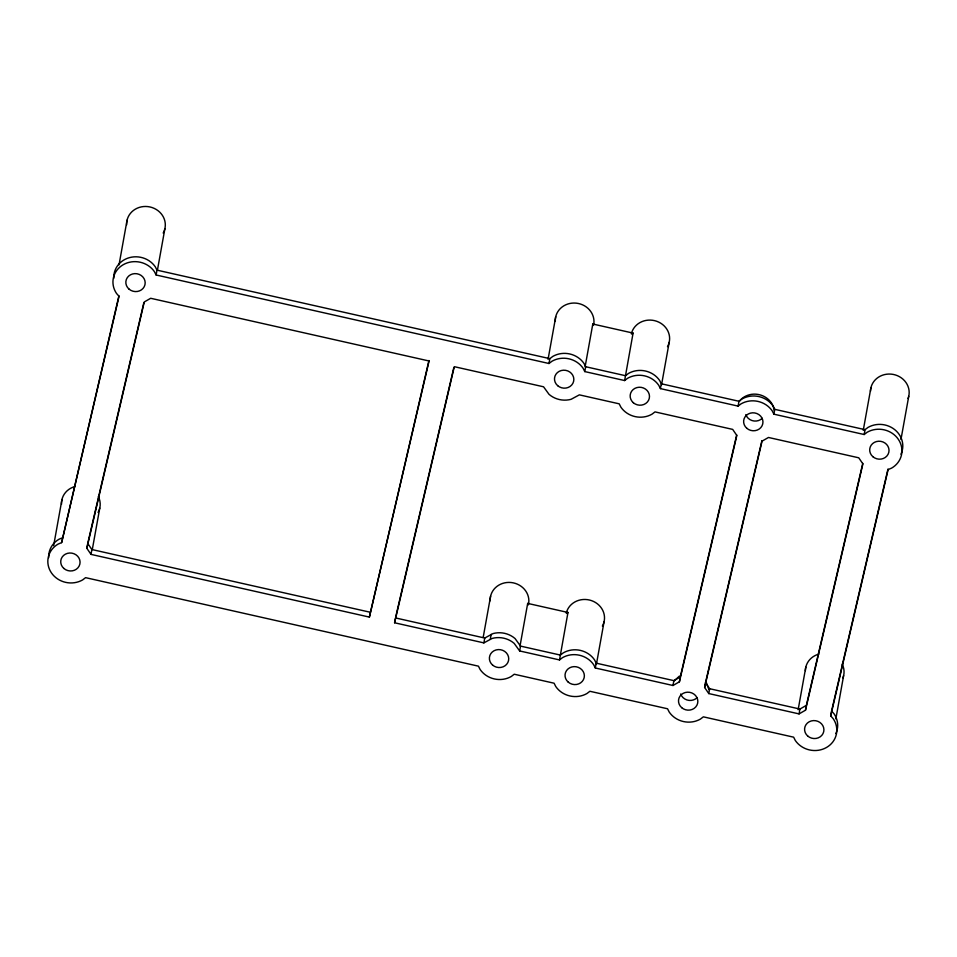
<?xml version="1.0" encoding="UTF-8"?>
<svg xmlns="http://www.w3.org/2000/svg" width="957" height="957" viewBox="0 0 957 957"><rect width="100%" height="100%" fill="white"/><g stroke="black" fill="none" stroke-linecap="round" stroke-linejoin="round"><path stroke-width="1.44" d="M53.652 545.669L61.942 499.554M887.976 469.062L831.573 711.039L830.7 715.884L833.2 718.683A22.621 20.91 10.2 0 1 826.489 747.489A22.621 20.91 10.2 0 1 795.291 740.467L793.64 737.177L703.359 716.841L700.416 719.09A22.621 20.91 10.2 0 1 669.206 712.056L667.555 708.778L589.883 691.277L586.94 693.526A22.621 20.91 10.2 0 1 555.742 686.492L554.091 683.214L514.244 674.23L511.301 676.479A22.621 20.91 10.2 0 1 480.091 669.445L478.44 666.168L85.58 577.657L82.637 579.906A22.621 20.91 10.2 0 1 51.427 572.872A22.621 20.91 10.2 0 1 58.15 544.066L61.631 542.619L118.907 295.785M119.027 264.85L127.066 220.17M86.848 548.301L144.268 301.969L150.692 298.285L429.071 360.992L369.39 617.098L90.999 554.378L86.848 548.301L87.721 543.456L143.789 302.926M90.999 554.378L91.872 549.533L87.721 543.456M92.362 549.21L99.767 508.071M830.7 715.884L888.12 469.564L891.601 468.117A22.621 20.91 10.2 0 0 898.324 439.299A22.621 20.91 10.2 0 0 867.114 432.277L864.183 434.526L773.902 414.178L772.239 410.9A22.621 20.91 10.2 0 0 741.041 403.866L738.098 406.115L660.426 388.614L658.775 385.336A22.621 20.91 10.2 0 0 627.577 378.302L624.634 380.551L584.775 371.579L583.124 368.289A22.621 20.91 10.2 0 0 551.926 361.267L548.983 363.504L156.123 274.994L156.996 270.149L155.333 266.871A22.621 20.91 10.2 0 0 129.458 257.636A22.621 20.91 10.2 0 0 113.835 278.224M157.486 269.826L164.891 228.699M369.39 617.098L428.927 360.514M394.595 622.78L395.468 617.923L484.744 638.044L493.011 633.582A22.621 20.91 10.2 0 1 515.069 638.558L520.536 646.107L519.663 650.951L559.51 659.935L562.453 657.686A22.621 20.91 10.2 0 1 593.663 664.708L595.314 667.998L672.986 685.499L679.41 681.803L736.83 435.471L732.679 429.394L655.007 411.893L652.064 414.142A22.621 20.91 10.2 0 1 620.854 407.12L619.203 403.83L579.356 394.858L571.09 399.308A22.621 20.91 10.2 0 1 549.031 394.344L543.552 386.795L454.288 366.675L394.595 622.78L483.871 642.889L492.137 638.439A22.621 20.91 10.2 0 1 514.196 643.403L519.663 650.951M483.213 637.254L490.606 596.127M483.871 642.889L484.744 638.044M490.295 639.192L491.168 634.347M548.062 359.353L555.73 316.743M548.983 363.504L549.856 358.66L552.799 356.411A22.621 20.91 10.2 0 1 583.997 363.445L585.648 366.722L584.775 371.579M520.022 645.999L527.69 603.4L567.968 612.468L559.51 659.935M585.134 366.627L592.802 324.016L633.079 333.096L624.634 380.551M595.314 667.998L596.187 663.153L594.536 659.863A22.621 20.91 10.2 0 0 563.326 652.841L560.383 655.078L520.536 646.107M596.414 664.29L604.082 621.691M660.426 388.614L661.299 383.769L659.648 380.491A22.621 20.91 10.2 0 0 628.45 373.457L625.507 375.706L585.648 366.722M661.526 384.917L669.194 342.307M672.986 685.499L673.86 680.642L680.283 676.958L736.687 434.968M679.41 681.803L680.283 676.958M738.098 406.115L738.971 401.27L741.914 399.021A22.621 20.91 10.2 0 1 773.112 406.055L774.763 409.333L773.902 414.178M704.627 687.485L762.047 441.153L768.471 437.469L858.752 457.805L862.903 463.882L805.495 710.202L799.059 713.898L708.778 693.562L704.627 687.485L705.5 682.64L761.904 440.651M708.778 693.562L709.651 688.717L705.5 682.64M798.138 709.735L805.806 667.137M799.059 713.898L799.932 709.053L806.368 705.357L862.759 463.379M805.495 710.202L806.368 705.357M863.25 430.363L870.918 387.764M864.183 434.526L865.044 429.669L867.987 427.432A22.621 20.91 10.2 0 1 894.831 429.729A22.621 20.91 10.2 0 1 900.944 454.204M835.844 718.898L843.619 675.654M900.956 439.514L908.743 396.282M61.631 542.619L119.051 296.287L116.551 293.5A22.621 20.91 10.2 0 1 123.262 264.682A22.621 20.91 10.2 0 1 154.46 271.716L156.123 274.994M395.815 616.475L453.809 367.655M632.194 334.268L633.079 333.096M567.082 613.64L567.968 612.468M739.366 401.414L740.682 399.679A19.391 17.92 10.2 0 1 773.447 407.048L774.069 410.254M674.242 680.798L679.422 676.109M62.504 537.774L59.023 539.222A22.621 20.91 10.2 0 0 48.723 557.608M156.996 270.149L549.856 358.66M661.299 383.769L738.971 401.27M774.763 409.333L865.044 429.669M91.872 549.533L370.263 612.253M596.187 663.153L673.86 680.642M709.651 688.717L799.932 709.053M831.573 711.039L834.073 713.838A22.621 20.91 10.2 0 1 835.832 733.576M706.158 682.138L708.958 689.638M592.802 324.016L593.089 325.452M527.69 603.4L527.965 604.836M762.203 418.305A9.69 8.96 10.2 0 1 745.826 414.608M697.091 697.677A9.69 8.96 10.2 0 1 680.702 693.992M126.659 224.835A19.391 17.92 10.2 0 1 150.046 206.975A19.391 17.92 10.2 0 1 163.192 233.065M98.344 496.563A19.391 17.92 10.2 0 1 98.069 512.45M61.535 504.219A19.391 17.92 10.2 0 1 74.921 486.563M490.199 600.793A19.391 17.92 10.2 0 1 511.086 582.514A19.391 17.92 10.2 0 1 528.431 604.645M566.257 613.174A19.391 17.92 10.2 0 1 591.665 600.673A19.391 17.92 10.2 0 1 602.384 626.069M555.311 321.408A19.391 17.92 10.2 0 1 576.198 303.142A19.391 17.92 10.2 0 1 593.543 325.272M631.369 333.79A19.391 17.92 10.2 0 1 656.789 321.301A19.391 17.92 10.2 0 1 667.496 346.685M870.487 391.257A19.391 17.92 10.2 0 1 893.276 374.426A19.391 17.92 10.2 0 1 908.049 398.519M842.196 664.146A19.391 17.92 10.2 0 1 842.938 677.903M805.375 670.63A19.391 17.92 10.2 0 1 818.785 654.145M872.868 456.692A9.69 8.96 10.2 0 0 888.814 452.326A9.69 8.96 10.2 0 0 876.397 441.572A9.69 8.96 10.2 0 0 872.868 456.692M807.756 736.065A9.69 8.96 10.2 0 0 823.702 731.698A9.69 8.96 10.2 0 0 811.285 720.944A9.69 8.96 10.2 0 0 807.756 736.065M746.795 428.281A9.69 8.96 10.2 0 0 762.741 423.915A9.69 8.96 10.2 0 0 750.324 413.161A9.69 8.96 10.2 0 0 746.795 428.281M681.683 707.666A9.69 8.96 10.2 0 0 697.629 703.299A9.69 8.96 10.2 0 0 685.2 692.545A9.69 8.96 10.2 0 0 681.683 707.666M633.331 402.718A9.69 8.96 10.2 0 0 649.277 398.351A9.69 8.96 10.2 0 0 636.848 387.597A9.69 8.96 10.2 0 0 633.331 402.718M568.207 682.102A9.69 8.96 10.2 0 0 584.153 677.735A9.69 8.96 10.2 0 0 571.736 666.981A9.69 8.96 10.2 0 0 568.207 682.102M557.68 385.683A9.69 8.96 10.2 0 0 573.626 381.317A9.69 8.96 10.2 0 0 561.209 370.55A9.69 8.96 10.2 0 0 557.68 385.683M492.568 665.055A9.69 8.96 10.2 0 0 508.514 660.689A9.69 8.96 10.2 0 0 496.085 649.935A9.69 8.96 10.2 0 0 492.568 665.055M129.016 289.098A9.69 8.96 10.2 0 0 144.962 284.731A9.69 8.96 10.2 0 0 132.544 273.977A9.69 8.96 10.2 0 0 129.016 289.098M63.904 568.482A9.69 8.96 10.2 0 0 79.85 564.116A9.69 8.96 10.2 0 0 67.421 553.361A9.69 8.96 10.2 0 0 63.904 568.482"/></g></svg>
